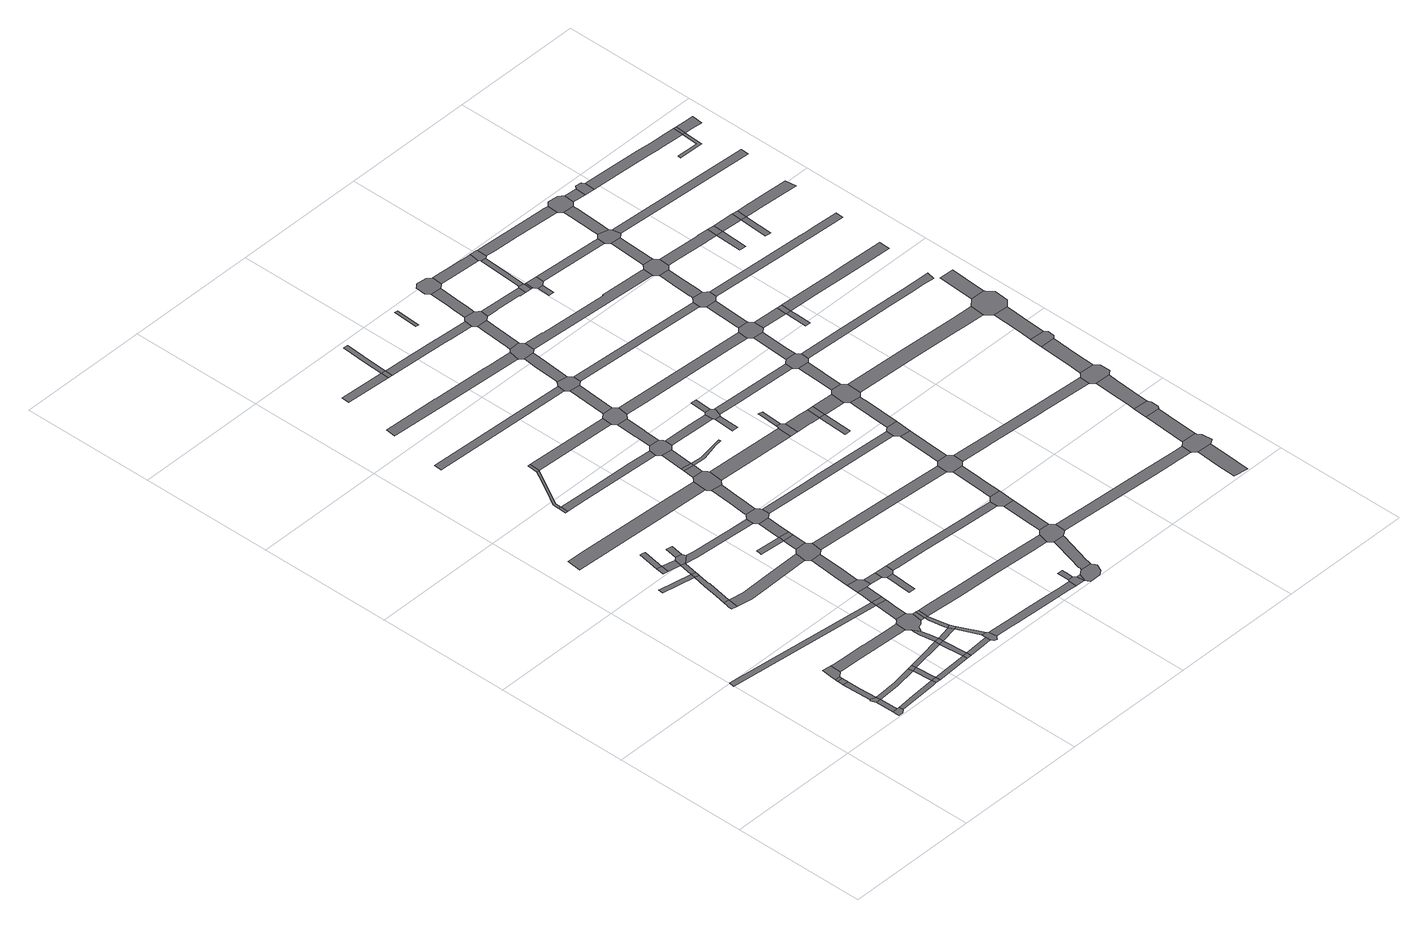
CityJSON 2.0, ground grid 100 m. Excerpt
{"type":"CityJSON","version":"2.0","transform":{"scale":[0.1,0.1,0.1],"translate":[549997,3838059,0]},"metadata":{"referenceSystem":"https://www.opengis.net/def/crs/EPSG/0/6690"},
"CityObjects":{
"road1":{"type":"Road","geometry":[{"type":"MultiSurface","lod":"1","boundaries":[[[0,1,2,3,4,5,6]]]}]},
"road2":{"type":"Road","attributes":{"RoadStructureAttribute.sectionType":"1"},"geometry":[{"type":"MultiSurface","lod":"1","boundaries":[[[7,8,2,1]]]}]},
"road3":{"type":"Road","geometry":[{"type":"MultiSurface","lod":"1","boundaries":[[[9,10,8,7,11]]]}]},
"road4":{"type":"Road","attributes":{"RoadStructureAttribute.sectionType":"1"},"geometry":[{"type":"MultiSurface","lod":"1","boundaries":[[[12,13,14,9,11]]]}]},
"road5":{"type":"Road","geometry":[{"type":"MultiSurface","lod":"1","boundaries":[[[15,14,13,16]]]}]},
"road6":{"type":"Road","attributes":{"RoadStructureAttribute.sectionType":"1"},"geometry":[{"type":"MultiSurface","lod":"1","boundaries":[[[17,18,15,16,19]]]}]},
"road7":{"type":"Road","geometry":[{"type":"MultiSurface","lod":"1","boundaries":[[[20,21,22,17,19,23,24]]]}]},
"road8":{"type":"Road","attributes":{"RoadStructureAttribute.sectionType":"1"},"geometry":[{"type":"MultiSurface","lod":"1","boundaries":[[[25,26,0,6,27,28,29]]]}]},
"road9":{"type":"Road","attributes":{"RoadStructureAttribute.sectionType":"1"},"geometry":[{"type":"MultiSurface","lod":"1","boundaries":[[[30,31,32,11,7,33,34]]]}]},
"road10":{"type":"Road","attributes":{"RoadStructureAttribute.sectionType":"1"},"geometry":[{"type":"MultiSurface","lod":"1","boundaries":[[[35,36,37,38]]]}]},
"road11":{"type":"Road","geometry":[{"type":"MultiSurface","lod":"1","boundaries":[[[39,25,29,40]]]}]},
"road12":{"type":"Road","attributes":{"RoadStructureAttribute.sectionType":"1"},"geometry":[{"type":"MultiSurface","lod":"1","boundaries":[[[41,34,25,39]]]}]},
"road13":{"type":"Road","geometry":[{"type":"MultiSurface","lod":"1","boundaries":[[[42,30,34,41]]]}]},
"road14":{"type":"Road","attributes":{"RoadStructureAttribute.sectionType":"1"},"geometry":[{"type":"MultiSurface","lod":"1","boundaries":[[[43,44,45,46,47,48,49,50,51,24,23,52,53,54,55,56]]]}]},
"road15":{"type":"Road","geometry":[{"type":"MultiSurface","lod":"1","boundaries":[[[57,58,59,60,61,62,63]]]}]},
"road16":{"type":"Road","attributes":{"RoadStructureAttribute.sectionType":"1"},"geometry":[{"type":"MultiSurface","lod":"1","boundaries":[[[64,65,66,67,68]]]}]},
"road17":{"type":"Road","attributes":{"RoadStructureAttribute.sectionType":"1"},"geometry":[{"type":"MultiSurface","lod":"1","boundaries":[[[69,39,40,70]]]}]},
"road18":{"type":"Road","attributes":{"RoadStructureAttribute.sectionType":"1"},"geometry":[{"type":"MultiSurface","lod":"1","boundaries":[[[67,71,72,57,63,73,74,75,76,77]]]}]},
"road19":{"type":"Road","attributes":{"RoadStructureAttribute.sectionType":"1"},"geometry":[{"type":"MultiSurface","lod":"1","boundaries":[[[78,79,42,41,80]]]}]},
"road20":{"type":"Road","geometry":[{"type":"MultiSurface","lod":"1","boundaries":[[[81,82,83,84,85]]]}]},
"road21":{"type":"Road","geometry":[{"type":"MultiSurface","lod":"1","boundaries":[[[68,67,77,86,87]]]}]},
"road22":{"type":"Road","geometry":[{"type":"MultiSurface","lod":"1","boundaries":[[[88,89,90,91,81,85]]]}]},
"road23":{"type":"Road","attributes":{"RoadStructureAttribute.sectionType":"1"},"geometry":[{"type":"MultiSurface","lod":"1","boundaries":[[[92,85,84,93,94]]]}]},
"road24":{"type":"Road","attributes":{"RoadStructureAttribute.sectionType":"1"},"geometry":[{"type":"MultiSurface","lod":"1","boundaries":[[[93,68,87,95]]]}]},
"road25":{"type":"Road","geometry":[{"type":"MultiSurface","lod":"1","boundaries":[[[96,69,70,97]]]}]},
"road26":{"type":"Road","attributes":{"RoadStructureAttribute.sectionType":"1"},"geometry":[{"type":"MultiSurface","lod":"1","boundaries":[[[98,80,69,96]]]}]},
"road27":{"type":"Road","geometry":[{"type":"MultiSurface","lod":"1","boundaries":[[[99,78,80,98]]]}]},
"road28":{"type":"Road","geometry":[{"type":"MultiSurface","lod":"1","boundaries":[[[100,94,93,95,101,102]]]}]},
"road29":{"type":"Road","attributes":{"RoadStructureAttribute.sectionType":"1"},"geometry":[{"type":"MultiSurface","lod":"1","boundaries":[[[103,104,105,106,78,99,107,108,109]]]}]},
"road30":{"type":"Road","geometry":[{"type":"MultiSurface","lod":"1","boundaries":[[[110,111,112,100,102]]]}]},
"road31":{"type":"Road","attributes":{"RoadStructureAttribute.sectionType":"1"},"geometry":[{"type":"MultiSurface","lod":"1","boundaries":[[[113,114,96,97,115,116]]]}]},
"road32":{"type":"Road","attributes":{"RoadStructureAttribute.sectionType":"1"},"geometry":[{"type":"MultiSurface","lod":"1","boundaries":[[[117,118,119,63,62,120,121,122,123]]]}]},
"road33":{"type":"Road","geometry":[{"type":"MultiSurface","lod":"1","boundaries":[[[124,125,126,56,55,103,109,127,128,129,130,131,132,133,134]]]}]},
"road34":{"type":"Road","attributes":{"RoadStructureAttribute.sectionType":"1"},"geometry":[{"type":"MultiSurface","lod":"1","boundaries":[[[135,99,98,136]]]}]},
"road35":{"type":"Road","geometry":[{"type":"MultiSurface","lod":"1","boundaries":[[[137,138,139,140]]]}]},
"road36":{"type":"Road","attributes":{"RoadStructureAttribute.sectionType":"1"},"geometry":[{"type":"MultiSurface","lod":"1","boundaries":[[[37,141,142,143,124,134,144,145]]]}]},
"road37":{"type":"Road","geometry":[{"type":"MultiSurface","lod":"1","boundaries":[[[146,147,135,136,148]]]}]},
"road38":{"type":"Road","attributes":{"RoadStructureAttribute.sectionType":"1"},"geometry":[{"type":"MultiSurface","lod":"1","boundaries":[[[132,131,149,150]]]}]},
"road39":{"type":"Road","attributes":{"RoadStructureAttribute.sectionType":"1"},"geometry":[{"type":"MultiSurface","lod":"1","boundaries":[[[151,152,153,154,155,135,147]]]}]},
"road40":{"type":"Road","attributes":{"RoadStructureAttribute.sectionType":"1"},"geometry":[{"type":"MultiSurface","lod":"1","boundaries":[[[148,136,156,157]]]}]},
"road41":{"type":"Road","geometry":[{"type":"MultiSurface","lod":"1","boundaries":[[[156,158,113,116,159,160,161,162,163,164,165,166,157]]]}]},
"road42":{"type":"Road","attributes":{"RoadStructureAttribute.sectionType":"1"},"geometry":[{"type":"MultiSurface","lod":"1","boundaries":[[[167,168,169,170,171,172,173,174,175]]]}]},
"road43":{"type":"Road","geometry":[{"type":"MultiSurface","lod":"1","boundaries":[[[38,37,145,176]]]}]},
"road44":{"type":"Road","geometry":[{"type":"MultiSurface","lod":"1","boundaries":[[[150,149,153,152,177]]]}]},
"road45":{"type":"Road","attributes":{"RoadStructureAttribute.sectionType":"1"},"geometry":[{"type":"MultiSurface","lod":"1","boundaries":[[[178,179,38,176,180]]]}]},
"road46":{"type":"Road","attributes":{"RoadStructureAttribute.sectionType":"1"},"geometry":[{"type":"MultiSurface","lod":"1","boundaries":[[[181,182,101,95,183,184,185,186,187]]]}]},
"road47":{"type":"Road","attributes":{"RoadStructureAttribute.sectionType":"1"},"geometry":[{"type":"MultiSurface","lod":"1","boundaries":[[[188,189,190,191,137,140,192,193,194,195,196]]]}]},
"road48":{"type":"Road","geometry":[{"type":"MultiSurface","lod":"1","boundaries":[[[197,178,180,198,199,200,201,202]]]}]},
"road49":{"type":"Road","attributes":{"RoadStructureAttribute.sectionType":"1"},"geometry":[{"type":"MultiSurface","lod":"1","boundaries":[[[203,204,205,206,207,197,202]]]}]},
"road50":{"type":"Road","attributes":{"RoadStructureAttribute.sectionType":"1"},"geometry":[{"type":"MultiSurface","lod":"1","boundaries":[[[200,199,208,209,210]]]}]},
"road51":{"type":"Road","geometry":[{"type":"MultiSurface","lod":"1","boundaries":[[[211,212,213,214,215]]]}]},
"road52":{"type":"Road","geometry":[{"type":"MultiSurface","lod":"1","boundaries":[[[216,217,218,219]]]}]},
"road53":{"type":"Road","geometry":[{"type":"MultiSurface","lod":"1","boundaries":[[[220,188,196,221,222]]]}]},
"road54":{"type":"Road","geometry":[{"type":"MultiSurface","lod":"1","boundaries":[[[223,123,122,205,204,224,225,226]]]}]},
"road55":{"type":"Road","geometry":[{"type":"MultiSurface","lod":"1","boundaries":[[[210,209,216,219,227,228]]]}]},
"road56":{"type":"Road","attributes":{"RoadStructureAttribute.sectionType":"1"},"geometry":[{"type":"MultiSurface","lod":"1","boundaries":[[[214,229,223,226,230]]]}]},
"road57":{"type":"Road","attributes":{"RoadStructureAttribute.sectionType":"1"},"geometry":[{"type":"MultiSurface","lod":"1","boundaries":[[[140,139,231,232,233,234,235,236,237,238]]]}]},
"road58":{"type":"Road","geometry":[{"type":"MultiSurface","lod":"1","boundaries":[[[215,214,230,239]]]}]},
"road59":{"type":"Road","attributes":{"RoadStructureAttribute.sectionType":"1"},"geometry":[{"type":"MultiSurface","lod":"1","boundaries":[[[240,241,242,243,164,163,244,245,246,247,248,249]]]}]},
"road60":{"type":"Road","attributes":{"RoadStructureAttribute.sectionType":"1"},"geometry":[{"type":"MultiSurface","lod":"1","boundaries":[[[250,251,215,239,252,253]]]}]},
"road61":{"type":"Road","geometry":[{"type":"MultiSurface","lod":"1","boundaries":[[[254,187,186,255,250,253,256,257,258,259,260,261]]]}]},
"road62":{"type":"Road","attributes":{"RoadStructureAttribute.sectionType":"1"},"geometry":[{"type":"MultiSurface","lod":"1","boundaries":[[[262,263,264,265,266]]]}]},
"road63":{"type":"Road","attributes":{"RoadStructureAttribute.sectionType":"1"},"geometry":[{"type":"MultiSurface","lod":"1","boundaries":[[[267,268,269,270,271,272,273]]]}]},
"road64":{"type":"Road","attributes":{"RoadStructureAttribute.sectionType":"1"},"geometry":[{"type":"MultiSurface","lod":"1","boundaries":[[[274,275,276,277,254,261,278,279,280]]]}]},
"road65":{"type":"Road","attributes":{"RoadStructureAttribute.sectionType":"1"},"geometry":[{"type":"MultiSurface","lod":"1","boundaries":[[[281,282,283,177,152,284,285,286,287,288,289,290]]]}]},
"road66":{"type":"Road","attributes":{"RoadStructureAttribute.sectionType":"1"},"geometry":[{"type":"MultiSurface","lod":"1","boundaries":[[[291,222,221,292,293,294]]]}]},
"road67":{"type":"Road","geometry":[{"type":"MultiSurface","lod":"1","boundaries":[[[295,296,297,175,174,298,299,274,280,300,301,302,303,304,305,306]]]}]},
"road68":{"type":"Road","attributes":{"RoadStructureAttribute.sectionType":"1"},"geometry":[{"type":"MultiSurface","lod":"1","boundaries":[[[307,295,306,308,309]]]}]},
"road69":{"type":"Road","geometry":[{"type":"MultiSurface","lod":"1","boundaries":[[[266,265,310,311]]]}]},
"road70":{"type":"Road","attributes":{"RoadStructureAttribute.sectionType":"1"},"geometry":[{"type":"MultiSurface","lod":"1","boundaries":[[[312,313,314,315,316,317,318,319,320,321,322,323]]]}]},
"road71":{"type":"Road","geometry":[{"type":"MultiSurface","lod":"1","boundaries":[[[324,307,309,325]]]}]},
"road72":{"type":"Road","attributes":{"RoadStructureAttribute.sectionType":"1"},"geometry":[{"type":"MultiSurface","lod":"1","boundaries":[[[326,324,325,327,328,329,330,331]]]}]},
"road73":{"type":"Road","attributes":{"RoadStructureAttribute.sectionType":"1"},"geometry":[{"type":"MultiSurface","lod":"1","boundaries":[[[332,333,266,311,334,335,336,337]]]}]},
"road74":{"type":"Road","geometry":[{"type":"MultiSurface","lod":"1","boundaries":[[[338,339,340,341,342,343,249,248,344,345]]]}]},
"road75":{"type":"Road","geometry":[{"type":"MultiSurface","lod":"1","boundaries":[[[346,347,348,349,350,341,340]]]}]},
"road76":{"type":"Road","attributes":{"RoadStructureAttribute.sectionType":"1"},"geometry":[{"type":"MultiSurface","lod":"1","boundaries":[[[351,352,228,227,353,354,355,356,357,358]]]}]},
"road77":{"type":"Road","geometry":[{"type":"MultiSurface","lod":"1","boundaries":[[[359,360,361,362,234,233,363,326,331,364,365,366,367,368,369]]]}]},
"road78":{"type":"Road","attributes":{"RoadStructureAttribute.sectionType":"1"},"geometry":[{"type":"MultiSurface","lod":"1","boundaries":[[[370,345,344,371,372]]]}]},
"road79":{"type":"Road","attributes":{"RoadStructureAttribute.sectionType":"1"},"geometry":[{"type":"MultiSurface","lod":"1","boundaries":[[[373,374,375,376,225,224,377,378,379,380,381,382]]]}]},
"road80":{"type":"Road","attributes":{"RoadStructureAttribute.sectionType":"1"},"geometry":[{"type":"MultiSurface","lod":"1","boundaries":[[[383,384,385,386,359,369,387,388,389]]]}]},
"road81":{"type":"Road","geometry":[{"type":"MultiSurface","lod":"1","boundaries":[[[390,391,372,371,392,393,394,395,396,397,398,399]]]}]},
"road82":{"type":"Road","attributes":{"RoadStructureAttribute.sectionType":"1"},"geometry":[{"type":"MultiSurface","lod":"1","boundaries":[[[400,401,402,403,404,405,325,309]]]}]},
"road83":{"type":"Road","geometry":[{"type":"MultiSurface","lod":"1","boundaries":[[[406,294,293,383,389,407,408,409]]]}]},
"road84":{"type":"Road","attributes":{"RoadStructureAttribute.sectionType":"1"},"geometry":[{"type":"MultiSurface","lod":"1","boundaries":[[[410,411,303,302,412,413,414]]]}]},
"road85":{"type":"Road","attributes":{"RoadStructureAttribute.sectionType":"1"},"geometry":[{"type":"MultiSurface","lod":"1","boundaries":[[[415,416,417,418,419,420,421,422,390,399,423,424,425,426,427]]]}]},
"road86":{"type":"Road","attributes":{"RoadStructureAttribute.sectionType":"1"},"geometry":[{"type":"MultiSurface","lod":"1","boundaries":[[[428,367,366,429,430,431,432]]]}]},
"road87":{"type":"Road","attributes":{"RoadStructureAttribute.sectionType":"1"},"geometry":[{"type":"MultiSurface","lod":"1","boundaries":[[[433,434,406,409,435,436]]]}]},
"road88":{"type":"Road","attributes":{"RoadStructureAttribute.sectionType":"1"},"geometry":[{"type":"MultiSurface","lod":"1","boundaries":[[[437,438,439,440,441,442,443,444,445,446,311,310,447,448,449,450,451]]]}]},
"road89":{"type":"Road","attributes":{"RoadStructureAttribute.sectionType":"1"},"geometry":[{"type":"MultiSurface","lod":"1","boundaries":[[[452,453,454,258,257,455,456,457,458]]]}]},
"road90":{"type":"Road","geometry":[{"type":"MultiSurface","lod":"1","boundaries":[[[459,460,273,272,433,436,461,462,463,464]]]}]},
"road91":{"type":"Road","geometry":[{"type":"MultiSurface","lod":"1","boundaries":[[[465,466,290,289,467,415,427,468,469,470,471,472]]]}]},
"road92":{"type":"Road","attributes":{"RoadStructureAttribute.sectionType":"1"},"geometry":[{"type":"MultiSurface","lod":"1","boundaries":[[[473,474,475,459,464,476,477,478]]]}]},
"road93":{"type":"Road","geometry":[{"type":"MultiSurface","lod":"1","boundaries":[[[479,480,481,482,483]]]}]},
"road94":{"type":"Road","attributes":{"RoadStructureAttribute.sectionType":"1"},"geometry":[{"type":"MultiSurface","lod":"1","boundaries":[[[484,485,465,472,486,487]]]}]},
"road95":{"type":"Road","geometry":[{"type":"MultiSurface","lod":"1","boundaries":[[[488,432,431,479,483,489,490,491]]]}]},
"road96":{"type":"Road","attributes":{"RoadStructureAttribute.sectionType":"1"},"geometry":[{"type":"MultiSurface","lod":"1","boundaries":[[[492,493,494,495,496,497]]]}]},
"road97":{"type":"Road","geometry":[{"type":"MultiSurface","lod":"1","boundaries":[[[498,499,500,323,322,473,478,501,502,503]]]}]},
"road98":{"type":"Road","geometry":[{"type":"MultiSurface","lod":"1","boundaries":[[[504,505,358,357,506,484,487,507]]]}]},
"road99":{"type":"Road","geometry":[{"type":"MultiSurface","lod":"1","boundaries":[[[508,509,510,488,491]]]}]},
"road100":{"type":"Road","geometry":[{"type":"MultiSurface","lod":"1","boundaries":[[[511,512,513,514,414,413,515,516,517,518,519,520]]]}]},
"road101":{"type":"Road","attributes":{"RoadStructureAttribute.sectionType":"1"},"geometry":[{"type":"MultiSurface","lod":"1","boundaries":[[[521,522,523,499,498,524,525,526]]]}]},
"road102":{"type":"Road","geometry":[{"type":"MultiSurface","lod":"1","boundaries":[[[527,528,529,530,511,520]]]}]},
"road103":{"type":"Road","attributes":{"RoadStructureAttribute.sectionType":"1"},"geometry":[{"type":"MultiSurface","lod":"1","boundaries":[[[531,532,504,507,533,534,535]]]}]},
"road104":{"type":"Road","attributes":{"RoadStructureAttribute.sectionType":"1"},"geometry":[{"type":"MultiSurface","lod":"1","boundaries":[[[536,517,516,537,538,539,540]]]}]},
"road105":{"type":"Road","geometry":[{"type":"MultiSurface","lod":"1","boundaries":[[[541,542,451,450,543,521,526,544,545,546,547,548]]]}]},
"road106":{"type":"Road","geometry":[{"type":"MultiSurface","lod":"1","boundaries":[[[549,382,381,550,531,535,551,552,553,554]]]}]},
"road107":{"type":"Road","attributes":{"RoadStructureAttribute.sectionType":"1"},"geometry":[{"type":"MultiSurface","lod":"1","boundaries":[[[539,555,556,557,558]]]}]},
"road108":{"type":"Road","attributes":{"RoadStructureAttribute.sectionType":"1"},"geometry":[{"type":"MultiSurface","lod":"1","boundaries":[[[559,560,561,562,541,548,563,564,565,566]]]}]},
"road109":{"type":"Road","attributes":{"RoadStructureAttribute.sectionType":"1"},"geometry":[{"type":"MultiSurface","lod":"1","boundaries":[[[408,407,567,568,569,570]]]}]},
"road110":{"type":"Road","attributes":{"RoadStructureAttribute.sectionType":"1"},"geometry":[{"type":"MultiSurface","lod":"1","boundaries":[[[571,572,549,554,573,574]]]}]},
"road111":{"type":"Road","geometry":[{"type":"MultiSurface","lod":"1","boundaries":[[[540,539,558,575]]]}]},
"road112":{"type":"Road","attributes":{"RoadStructureAttribute.sectionType":"1"},"geometry":[{"type":"MultiSurface","lod":"1","boundaries":[[[576,490,489,577,578,579,580]]]}]},
"road113":{"type":"Road","geometry":[{"type":"MultiSurface","lod":"1","boundaries":[[[581,582,583,584,585,559,566,586,587,588,589]]]}]},
"road114":{"type":"Road","geometry":[{"type":"MultiSurface","lod":"1","boundaries":[[[590,591,458,457,592,571,574,593]]]}]},
"road115":{"type":"Road","attributes":{"RoadStructureAttribute.sectionType":"1"},"geometry":[{"type":"MultiSurface","lod":"1","boundaries":[[[575,558,594,595,596]]]}]},
"road116":{"type":"Road","attributes":{"RoadStructureAttribute.sectionType":"1"},"geometry":[{"type":"MultiSurface","lod":"1","boundaries":[[[546,545,597,598,599,600,601,602]]]}]},
"road117":{"type":"Road","attributes":{"RoadStructureAttribute.sectionType":"1"},"geometry":[{"type":"MultiSurface","lod":"1","boundaries":[[[603,462,461,604,605,606]]]}]},
"road118":{"type":"Road","attributes":{"RoadStructureAttribute.sectionType":"1"},"geometry":[{"type":"MultiSurface","lod":"1","boundaries":[[[607,608,609,610,611,590,593,612,613,614]]]}]},
"road119":{"type":"Road","attributes":{"RoadStructureAttribute.sectionType":"1"},"geometry":[{"type":"MultiSurface","lod":"1","boundaries":[[[615,616,617,618,619,620,470,469,621,622,623,624,625,626,627,628]]]}]},
"road120":{"type":"Road","geometry":[{"type":"MultiSurface","lod":"1","boundaries":[[[629,630,596,595,631,607,614,632,633,634,635,636]]]}]},
"road121":{"type":"Road","attributes":{"RoadStructureAttribute.sectionType":"1"},"geometry":[{"type":"MultiSurface","lod":"1","boundaries":[[[637,638,639,640,641,588,587,642,643,644,645]]]}]},
"road122":{"type":"Road","attributes":{"RoadStructureAttribute.sectionType":"1"},"geometry":[{"type":"MultiSurface","lod":"1","boundaries":[[[646,647,648,649,650,651,503,502,652,653,654,655]]]}]},
"road123":{"type":"Road","geometry":[{"type":"MultiSurface","lod":"1","boundaries":[[[656,602,601,657,658,659]]]}]},
"road124":{"type":"Road","attributes":{"RoadStructureAttribute.sectionType":"1"},"geometry":[{"type":"MultiSurface","lod":"1","boundaries":[[[658,657,660,661]]]}]},
"road125":{"type":"Road","attributes":{"RoadStructureAttribute.sectionType":"1"},"geometry":[{"type":"MultiSurface","lod":"1","boundaries":[[[662,663,629,636,664,665]]]}]},
"road126":{"type":"Road","geometry":[{"type":"MultiSurface","lod":"1","boundaries":[[[666,667,668,669]]]}]},
"road127":{"type":"Road","geometry":[{"type":"MultiSurface","lod":"1","boundaries":[[[661,660,666,669,670,671]]]}]},
"road128":{"type":"Road","attributes":{"RoadStructureAttribute.sectionType":"1"},"geometry":[{"type":"MultiSurface","lod":"1","boundaries":[[[672,673,674,675,656,659,676,677,678]]]}]},
"road129":{"type":"Road","geometry":[{"type":"MultiSurface","lod":"1","boundaries":[[[679,680,580,579,681,662,665,682,683,684,685,686]]]}]},
"road130":{"type":"Road","geometry":[{"type":"MultiSurface","lod":"1","boundaries":[[[687,645,644,688,672,678,689,690,691,692]]]}]},
"road131":{"type":"Road","attributes":{"RoadStructureAttribute.sectionType":"1"},"geometry":[{"type":"MultiSurface","lod":"1","boundaries":[[[693,679,686,694,695]]]}]},
"road132":{"type":"Road","attributes":{"RoadStructureAttribute.sectionType":"1"},"geometry":[{"type":"MultiSurface","lod":"1","boundaries":[[[696,697,553,552,698,699,700,701,702,703,704]]]}]},
"road133":{"type":"Road","geometry":[{"type":"MultiSurface","lod":"1","boundaries":[[[705,570,569,706,693,695,707,708,709,710,711]]]}]},
"road134":{"type":"Road","attributes":{"RoadStructureAttribute.sectionType":"1"},"geometry":[{"type":"MultiSurface","lod":"1","boundaries":[[[712,713,705,711,714,715]]]}]},
"road135":{"type":"Road","attributes":{"RoadStructureAttribute.sectionType":"1"},"geometry":[{"type":"MultiSurface","lod":"1","boundaries":[[[716,671,670,717,718,719]]]}]},
"road136":{"type":"Road","geometry":[{"type":"MultiSurface","lod":"1","boundaries":[[[720,721,606,605,712,715,722,723,724,725,726]]]}]},
"road137":{"type":"Road","attributes":{"RoadStructureAttribute.sectionType":"1"},"geometry":[{"type":"MultiSurface","lod":"1","boundaries":[[[727,728,729,730,731,732]]]}]},
"road138":{"type":"Road","attributes":{"RoadStructureAttribute.sectionType":"1"},"geometry":[{"type":"MultiSurface","lod":"1","boundaries":[[[708,707,733,734]]]}]},
"road139":{"type":"Road","attributes":{"RoadStructureAttribute.sectionType":"1"},"geometry":[{"type":"MultiSurface","lod":"1","boundaries":[[[735,736,737,738,720,726,739,740,741]]]}]},
"road140":{"type":"Road","geometry":[{"type":"MultiSurface","lod":"1","boundaries":[[[742,743,628,627,744,727,732,745,746,747,748,749,750]]]}]},
"road141":{"type":"Road","attributes":{"RoadStructureAttribute.sectionType":"1"},"geometry":[{"type":"MultiSurface","lod":"1","boundaries":[[[751,752,753,692,691,754,755,756,757,758]]]}]},
"road142":{"type":"Road","geometry":[{"type":"MultiSurface","lod":"1","boundaries":[[[759,760,761,762,763,764,765]]]}]},
"road143":{"type":"Road","geometry":[{"type":"MultiSurface","lod":"1","boundaries":[[[734,733,759,765,766,767]]]}]},
"road144":{"type":"Road","attributes":{"RoadStructureAttribute.sectionType":"1"},"geometry":[{"type":"MultiSurface","lod":"1","boundaries":[[[768,769,634,633,770,771,772,773,774]]]}]},
"road145":{"type":"Road","geometry":[{"type":"MultiSurface","lod":"1","boundaries":[[[775,776,655,654,735,741,777,778,779,780]]]}]},
"road146":{"type":"Road","attributes":{"RoadStructureAttribute.sectionType":"1"},"geometry":[{"type":"MultiSurface","lod":"1","boundaries":[[[781,782,783,742,750,784,785]]]}]},
"road147":{"type":"Road","attributes":{"RoadStructureAttribute.sectionType":"1"},"geometry":[{"type":"MultiSurface","lod":"1","boundaries":[[[786,787,775,780,788,789]]]}]},
"road148":{"type":"Road","geometry":[{"type":"MultiSurface","lod":"1","boundaries":[[[790,791,792,781,785,793,794,795,796,797]]]}]},
"road149":{"type":"Road","geometry":[{"type":"MultiSurface","lod":"1","boundaries":[[[798,799,719,718,800,786,789,801,802,803,804,805]]]}]},
"road150":{"type":"Road","attributes":{"RoadStructureAttribute.sectionType":"1"},"geometry":[{"type":"MultiSurface","lod":"1","boundaries":[[[806,807,808,684,683,809,810,811,812,813,814]]]}]},
"road151":{"type":"Road","attributes":{"RoadStructureAttribute.sectionType":"1"},"geometry":[{"type":"MultiSurface","lod":"1","boundaries":[[[815,816,817,790,797,818,819,820,821]]]}]},
"road152":{"type":"Road","attributes":{"RoadStructureAttribute.sectionType":"1"},"geometry":[{"type":"MultiSurface","lod":"1","boundaries":[[[822,823,824,798,805,825,826,827]]]}]},
"road153":{"type":"Road","geometry":[{"type":"MultiSurface","lod":"1","boundaries":[[[828,829,830,704,703,831,815,821,832,833,834,835,836,837]]]}]},
"road154":{"type":"Road","attributes":{"RoadStructureAttribute.sectionType":"1"},"geometry":[{"type":"MultiSurface","lod":"1","boundaries":[[[838,839,779,778,840,841,842,843,844,845,846,847]]]}]},
"road155":{"type":"Road","geometry":[{"type":"MultiSurface","lod":"1","boundaries":[[[848,849,758,757,850,851,822,827,852,853,854,855,856]]]}]},
"road156":{"type":"Road","attributes":{"RoadStructureAttribute.sectionType":"1"},"geometry":[{"type":"MultiSurface","lod":"1","boundaries":[[[857,858,828,837,859,860]]]}]},
"road157":{"type":"Road","attributes":{"RoadStructureAttribute.sectionType":"1"},"geometry":[{"type":"MultiSurface","lod":"1","boundaries":[[[861,862,863,864,865,767,766,866,867,868,869,870]]]}]},
"road158":{"type":"Road","attributes":{"RoadStructureAttribute.sectionType":"1"},"geometry":[{"type":"MultiSurface","lod":"1","boundaries":[[[871,854,853,872,873,874]]]}]},
"road159":{"type":"Road","attributes":{"RoadStructureAttribute.sectionType":"1"},"geometry":[{"type":"MultiSurface","lod":"1","boundaries":[[[875,876,877,724,723,878,879,880,881,882,883]]]}]},
"road160":{"type":"Road","geometry":[{"type":"MultiSurface","lod":"1","boundaries":[[[884,857,860,885,886,887,888,889,890]]]}]},
"road161":{"type":"Road","geometry":[{"type":"MultiSurface","lod":"1","boundaries":[[[846,891,892,893,894]]]}]},
"road162":{"type":"Road","geometry":[{"type":"MultiSurface","lod":"1","boundaries":[[[847,846,894,895]]]}]},
"road163":{"type":"Road","geometry":[{"type":"MultiSurface","lod":"1","boundaries":[[[896,897,874,873,898,899,900]]]}]},
"road164":{"type":"Road","attributes":{"RoadStructureAttribute.sectionType":"1"},"geometry":[{"type":"MultiSurface","lod":"1","boundaries":[[[901,902,884,890,903,904,905]]]}]},
"road165":{"type":"Road","attributes":{"RoadStructureAttribute.sectionType":"1"},"geometry":[{"type":"MultiSurface","lod":"1","boundaries":[[[895,894,906,907]]]}]},
"road166":{"type":"Road","geometry":[{"type":"MultiSurface","lod":"1","boundaries":[[[908,909,910,774,773,911,912,901,905,913,914,915,916,917,918,919]]]}]},
"road167":{"type":"Road","geometry":[{"type":"MultiSurface","lod":"1","boundaries":[[[906,920,921,922,923]]]}]},
"road168":{"type":"Road","geometry":[{"type":"MultiSurface","lod":"1","boundaries":[[[907,906,923,924]]]}]},
"road169":{"type":"Road","attributes":{"RoadStructureAttribute.sectionType":"1"},"geometry":[{"type":"MultiSurface","lod":"1","boundaries":[[[925,926,908,919,927,928]]]}]},
"road170":{"type":"Road","attributes":{"RoadStructureAttribute.sectionType":"1"},"geometry":[{"type":"MultiSurface","lod":"1","boundaries":[[[929,930,803,802,931,932,933,934,935]]]}]},
"road171":{"type":"Road","attributes":{"RoadStructureAttribute.sectionType":"1"},"geometry":[{"type":"MultiSurface","lod":"1","boundaries":[[[936,937,938,939,940,899,898,941,942,943,944,945,946,947]]]}]},
"road172":{"type":"Road","attributes":{"RoadStructureAttribute.sectionType":"1"},"geometry":[{"type":"MultiSurface","lod":"1","boundaries":[[[948,949,950,924,923,951,952,953,954,955]]]}]},
"road173":{"type":"Road","geometry":[{"type":"MultiSurface","lod":"1","boundaries":[[[946,956,957,958,959,960,961,962,963]]]}]},
"road174":{"type":"Road","geometry":[{"type":"MultiSurface","lod":"1","boundaries":[[[947,946,963,964]]]}]},
"road175":{"type":"Road","attributes":{"RoadStructureAttribute.sectionType":"1"},"geometry":[{"type":"MultiSurface","lod":"1","boundaries":[[[965,964,963,966,967,968,969]]]}]}
},
"vertices":[
[548,65,0],[526,64,0],[490,63,0],[490,28,0],[490,12,0],[521,12,0],[550,32,0],
[524,201,0],[488,200,0],
[479,252,0],[472,236,0],[522,236,0],
[515,372,0],[514,467,0],[472,467,0],
[474,514,0],[514,514,0],
[476,535,0],[474,515,0],[514,535,0],
[542,650,0],[489,659,0],[480,580,0],[551,568,0],[552,648,0],
[875,89,0],[685,75,0],[671,40,0],[847,52,0],[879,54,0],
[860,274,0],[819,267,0],[705,247,0],[694,211,0],[866,239,0],
[6,1002,0],[2,962,0],[1177,836,0],[1180,876,0],
[913,92,0],[916,55,0],
[902,245,0],
[896,280,0],
[1129,620,0],[1126,620,0],[1123,620,0],[1007,626,0],[850,634,0],[835,635,0],[718,641,0],[701,641,0],[577,647,0],[565,568,0],[731,560,0],[951,550,0],[1123,541,0],[1129,621,0],
[555,1551,0],[548,1515,0],[547,1513,0],[547,1511,0],[544,1475,0],[585,1468,0],[595,1548,0],
[376,1934,0],[371,1935,0],[367,1896,0],[611,1851,0],[619,1887,0],
[1182,107,0],[1183,71,0],
[592,1746,0],[570,1630,0],[632,1739,0],[632,1742,0],[630,1743,0],[628,1743,0],[646,1845,0],
[1167,326,0],[1009,299,0],[1167,289,0],
[513,2082,0],[512,2079,0],[505,2020,0],[544,2012,0],[551,2072,0],
[650,1864,0],[653,1881,0],
[552,2075,0],[582,2241,0],[564,2245,0],[545,2249,0],
[609,2061,0],[639,1994,0],[653,2052,0],
[672,1987,0],
[1219,110,0],[1220,73,0],
[1203,295,0],
[1204,332,0],
[676,2070,0],[733,2032,0],[720,2061,0],
[1148,511,0],[1146,479,0],[1146,478,0],[1148,442,0],[1204,334,0],[1191,402,0],[1180,460,0],
[739,2156,0],[716,2160,0],[694,2165,0],
[1409,122,0],[1275,113,0],[1350,81,0],[1411,85,0],
[916,1532,0],[710,1528,0],[614,1545,0],[701,1446,0],[784,1448,0],[1198,1456,0],[1206,1537,0],
[1162,651,0],[1159,648,0],[1152,641,0],[1185,468,0],[1202,501,0],[1227,506,0],[1234,512,0],[1255,531,0],[1269,611,0],[1253,631,0],[1241,645,0],
[1320,356,0],[1337,320,0],
[532,2925,0],[529,2865,0],[548,2864,0],[551,2924,0],
[1174,797,0],[1168,729,0],[1168,723,0],[1248,722,0],[1257,825,0],
[1353,348,0],[1345,371,0],[1361,331,0],
[1291,528,0],[1294,609,0],
[1329,445,0],[1316,526,0],[1291,526,0],[1291,493,0],[1312,380,0],
[1410,156,0],[1445,152,0],
[1409,140,0],[1416,76,0],[1423,64,0],[1443,57,0],[1456,72,0],[1463,81,0],[1457,142,0],[1454,142,0],[1448,148,0],
[1025,2493,0],[715,2510,0],[348,2530,0],[195,2538,0],[180,2428,0],[504,2410,0],[924,2389,0],[1278,2371,0],[1288,2479,0],
[1261,865,0],
[1319,608,0],
[1190,1003,0],[1186,949,0],[1271,997,0],
[947,2011,0],[787,2024,0],[675,1986,0],[768,1970,0],[985,1954,0],[1243,1935,0],[1245,1989,0],
[702,3265,0],[679,3223,0],[606,3093,0],[534,2972,0],[552,2970,0],[621,3093,0],[626,3098,0],[697,3223,0],[719,3260,0],
[1197,1096,0],[1286,997,0],[1304,999,0],[1305,1058,0],[1297,1067,0],[1278,1089,0],
[1291,1249,0],[1305,1423,0],[1224,1422,0],[1207,1215,0],[1201,1143,0],
[1377,994,0],[1399,992,0],[1403,1052,0],
[1062,1739,0],[1060,1717,0],[1058,1696,0],[1248,1679,0],[1251,1722,0],
[1421,966,0],[1408,766,0],[1454,763,0],[1468,963,0],
[706,3344,0],[721,3264,0],[726,3343,0],
[1240,1568,0],[1340,1451,0],[1349,1532,0],[1321,1566,0],
[1494,986,0],[1498,1046,0],
[1246,1654,0],[1328,1673,0],
[711,2856,0],[1200,2831,0],[1317,2825,0],[1325,2884,0],[1148,2893,0],[837,2909,0],[624,2920,0],[552,2924,0],
[1331,1716,0],
[2065,108,0],[1944,114,0],[1793,123,0],[1668,129,0],[1588,74,0],[1651,71,0],[1830,61,0],[2099,47,0],[2155,43,0],[2157,103,0],
[1265,1903,0],[1252,1740,0],[1335,1765,0],[1344,1899,0],
[1275,2024,0],[1246,1930,0],[1366,1915,0],[1379,1925,0],[1383,1984,0],[1372,1997,0],[1358,2013,0],[1354,2018,0],
[746,4620,0],[408,4641,0],[406,4581,0],[745,4559,0],[748,4619,0],
[1380,3725,0],[318,3776,0],[312,3717,0],[888,3690,0],[1378,3666,0],[1392,3665,0],[1399,3724,0],
[1305,2341,0],[1289,2175,0],[1285,2126,0],[1276,2036,0],[1369,2167,0],[1371,2194,0],[1385,2331,0],
[2056,562,0],[1681,585,0],[1407,602,0],[1319,526,0],[1324,526,0],[1586,510,0],[1886,492,0],[2223,471,0],[2344,464,0],[2366,543,0],
[1319,3311,0],[1315,3232,0],[1352,3230,0],[1360,3309,0],
[1319,2508,0],[1298,2488,0],[1294,2484,0],[1284,2364,0],[1287,2361,0],[1407,2353,0],[1411,2357,0],[1415,2361,0],[1428,2471,0],[1423,2476,0],[1418,2483,0],[1400,2506,0],
[1327,2593,0],[1407,2583,0],[1407,2585,0],
[777,4557,0],[781,4617,0],
[1419,4165,0],[1252,4175,0],[1215,4179,0],[795,4204,0],[793,4205,0],[369,4230,0],[358,4152,0],[374,4151,0],[790,4125,0],[1413,4085,0],[1423,4084,0],[1439,4164,0],
[1330,2620,0],[1409,2608,0],
[1346,2794,0],[1409,2610,0],[1409,2611,0],[1409,2613,0],[1410,2617,0],[1425,2788,0],
[772,4959,0],[757,4756,0],[791,4756,0],[795,4812,0],[806,4957,0],[806,4958,0],
[2219,102,0],[2209,114,0],[2207,116,0],[2166,114,0],[2166,113,0],[2159,105,0],[2226,40,0],[2221,99,0],
[2207,158,0],[2207,206,0],[2187,207,0],[2168,207,0],[2167,158,0],
[2084,1006,0],[1706,1032,0],[1540,982,0],[1778,967,0],[2098,945,0],[2348,929,0],[2393,925,0],[2393,986,0],
[1358,2914,0],[1357,2910,0],[1338,2895,0],[1337,2894,0],[1327,2814,0],[1425,2789,0],[1446,2808,0],[1457,2818,0],[1462,2877,0],[1454,2888,0],[1438,2908,0],
[2244,98,0],[2229,39,0],[2252,97,0],
[1910,1494,0],[1842,1499,0],[1355,1531,0],[1354,1531,0],[1474,1442,0],[1475,1442,0],[1476,1442,0],[1905,1414,0],[2423,1380,0],[2427,1459,0],
[1377,3199,0],[1367,3064,0],[1366,3042,0],[1366,3040,0],[1446,3035,0],[1446,3039,0],[1455,3193,0],
[2290,121,0],[2275,111,0],[2250,5,0],[2334,7,0],[2351,17,0],[2369,28,0],[2394,84,0],[2386,96,0],[2372,118,0],[2372,119,0],
[1501,2579,0],[1643,2615,0],[1693,2618,0],[1692,2627,0],[1691,2636,0],[1493,2602,0],
[1392,3338,0],[1487,3223,0],[1500,3302,0],[1471,3333,0],
[1999,2439,0],[1735,2453,0],[1652,2348,0],[2022,2329,0],[2026,2438,0],
[2377,430,0],[2375,423,0],[2319,226,0],[2303,171,0],[2301,161,0],[2299,151,0],[2298,140,0],[2294,132,0],[2381,152,0],[2383,159,0],[2431,332,0],[2456,418,0],[2459,428,0],
[1684,2867,0],[1700,2805,0],[1710,2805,0],[1815,2800,0],[1812,2860,0],
[1417,3637,0],[1393,3347,0],[1472,3341,0],[1497,3632,0],
[1446,4575,0],[1244,4588,0],[1235,4589,0],[1231,4589,0],[1222,4590,0],[1218,4590,0],[1212,4590,0],[999,4604,0],[865,4611,0],[784,4617,0],[1238,4528,0],[1283,4525,0],[1442,4515,0],[1463,4513,0],[1470,4574,0],
[1877,1955,0],[1766,1961,0],[1764,1961,0],[1777,1900,0],[2235,1873,0],[2457,1860,0],[2460,1919,0],
[1426,3754,0],[1408,3733,0],[1529,3655,0],[1533,3715,0],[1522,3726,0],[1505,3743,0],
[2400,572,0],[2388,562,0],[2365,443,0],[2473,436,0],[2502,454,0],[2507,534,0],[2490,555,0],[2478,568,0],
[1452,4055,0],[1442,3943,0],[1428,3766,0],[1507,3760,0],[1522,3936,0],[1533,4055,0],
[1823,2784,0],[1817,2632,0],[1840,2631,0],[1862,2630,0],[1868,2782,0],
[2421,892,0],[2408,699,0],[2499,868,0],[2500,887,0],
[1832,2878,0],[1879,2797,0],[1894,2856,0],[1876,2875,0],
[1238,4954,0],[1228,4773,0],[1228,4767,0],[1251,4766,0],[1254,4813,0],[1263,4952,0],
[1542,4187,0],[1463,4185,0],[1453,4176,0],[1550,4069,0],[1559,4076,0],[1569,4155,0],
[2429,1016,0],[2404,995,0],[2401,915,0],[2509,1012,0],
[1885,3001,0],[1862,3002,0],[1840,3004,0],
[2033,2461,0],[2032,2450,0],[2032,2445,0],[2032,2442,0],[2064,2327,0],[2082,2326,0],[2085,2434,0],[2079,2444,0],[2072,2453,0],[2069,2457,0],
[1488,4483,0],[1483,4419,0],[1465,4212,0],[1544,4206,0],[1563,4418,0],[1568,4479,0],
[2075,2615,0],[2060,2620,0],[2045,2624,0],[2045,2621,0],
[2449,1350,0],[2433,1077,0],[2512,1072,0],[2520,1181,0],[2531,1348,0],
[2221,2427,0],[2202,2319,0],[2203,2319,0],[2275,2315,0],[2281,2424,0],
[1498,4604,0],[1479,4583,0],[1471,4503,0],[1591,4496,0],[1602,4505,0],[1609,4565,0],[1598,4575,0],[1577,4596,0],
[2461,1491,0],[2432,1370,0],[2551,1365,0],[2564,1375,0],[2570,1455,0],[2541,1486,0],
[2263,2091,0],[2286,2090,0],[2309,2089,0],[2320,2313,0],
[1523,4906,0],[1511,4763,0],[1505,4689,0],[1500,4623,0],[1579,4618,0],[1585,4682,0],[1592,4764,0],[1604,4901,0],
[1655,3214,0],[2387,3175,0],[2538,3167,0],[2544,3245,0],
[2484,1824,0],[2465,1549,0],[2544,1537,0],[2563,1816,0],
[2326,2421,0],
[2156,2842,0],[2060,2787,0],[2369,2772,0],[2511,2764,0],[2516,2824,0],
[1535,5043,0],[1506,5016,0],[1503,5016,0],[1496,4937,0],[1505,4926,0],[1625,4918,0],[1636,4927,0],[1644,5007,0],[1615,5034,0],
[2492,1943,0],[2472,1929,0],[2465,1849,0],[2571,1938,0],
[2338,2312,0],[2483,2304,0],[2492,2412,0],
[1686,4500,0],[1686,4503,0],[1885,4490,0],[1885,4488,0],[1931,4485,0],[1934,4545,0],
[2550,3650,0],[2546,3592,0],[2561,3590,0],[2566,3650,0],
[2513,2273,0],[2512,2262,0],[2512,2253,0],[2511,2247,0],[2492,1944,0],[2589,2204,0],[2592,2257,0],[2593,2267,0],
[3593,464,0],[3592,464,0],[3561,465,0],[3448,473,0],[3237,487,0],[2796,516,0],[2845,431,0],[3279,403,0],[3443,393,0],[3447,393,0],[3562,386,0],[3588,384,0],[3591,384,0],[3596,463,0],
[2523,2441,0],[2497,2416,0],[2496,2291,0],[2616,2287,0],[2626,2297,0],[2630,2405,0],[2626,2410,0],[2602,2437,0],
[1945,4987,0],[1875,4992,0],[1804,4997,0],[1720,5002,0],[1663,5006,0],[1658,4926,0],[1715,4922,0],[1958,4908,0],[1968,4986,0],
[2575,4093,0],[2355,4106,0],[2238,4113,0],[2237,4106,0],[1717,4139,0],[1712,4145,0],[2572,4013,0],[2578,4012,0],[2586,4011,0],[2593,4092,0],
[1946,4555,0],[1982,4482,0],[1984,4542,0],[1985,4548,0],
[1993,4481,0],[1996,4542,0],
[2540,2734,0],[2531,2583,0],[2612,2591,0],[2620,2729,0],
[2013,4454,0],[2008,4357,0],[2048,4355,0],[2053,4452,0],
[2083,4475,0],[2086,4536,0],
[1970,4895,0],[1961,4768,0],[1949,4573,0],[1947,4556,0],[1986,4571,0],[1998,4768,0],[2005,4889,0],
[2548,2850,0],[2528,2834,0],[2521,2754,0],[2640,2748,0],[2650,2757,0],[2651,2818,0],[2643,2828,0],[2628,2847,0],
[2025,4982,0],[1970,4897,0],[2007,4891,0],[2020,4899,0],[2024,4902,0],[2029,4982,0],
[2565,3138,0],[2631,2912,0],[2645,3135,0],
[3552,1388,0],[2976,1427,0],[2756,1362,0],[2829,1357,0],[3249,1329,0],[3289,1326,0],[3553,1308,0],[3654,1303,0],[3660,1382,0],
[2574,3274,0],[2539,3166,0],[2676,3160,0],[2681,3239,0],[2677,3243,0],[2653,3268,0],[2654,3270,0],
[2590,3560,0],[2575,3285,0],[2654,3281,0],[2670,3556,0],
[2588,4504,0],[2585,4443,0],[2613,4441,0],[2618,4502,0],
[2597,3681,0],[2576,3660,0],[2691,3573,0],[2702,3582,0],[2708,3642,0],[2697,3652,0],[2676,3673,0],
[3622,354,0],[3611,176,0],[3602,32,0],[3711,17,0],[3722,199,0],[3732,348,0],
[2874,3149,0],[2878,3228,0],
[2615,3978,0],[2608,3860,0],[2599,3708,0],[2598,3696,0],[2678,3703,0],[2686,3827,0],[2695,3975,0],
[3629,488,0],[3624,484,0],[3617,358,0],[3737,351,0],[3763,368,0],[3769,371,0],[3762,450,0],[3744,480,0],[3740,487,0],
[2607,4944,0],[2441,4955,0],[2111,4976,0],[2106,4897,0],[2296,4884,0],[2436,4875,0],[2635,4862,0],[2639,4942,0],
[2876,3145,0],[2874,3098,0],[2870,2980,0],[2891,2979,0],[2911,2978,0],[2914,3096,0],[2916,3146,0],
[2916,3147,0],[2920,3226,0],
[3542,2354,0],[3083,2380,0],[3110,2270,0],[3458,2249,0],[3543,2243,0],[3697,2235,0],[3706,2345,0],
[2623,4123,0],[2602,4101,0],[2706,3984,0],[2727,4003,0],[2732,4083,0],[2703,4117,0],
[3652,821,0],[3640,662,0],[3630,505,0],[3749,629,0],[3763,817,0],
[2641,4409,0],[2625,4144,0],[2705,4139,0],[2720,4405,0],
[3660,927,0],[3658,897,0],[3654,844,0],[3779,836,0],[3780,837,0],[3782,895,0],[3780,898,0],[3770,919,0],
[2647,4530,0],[2626,4510,0],[2622,4431,0],[2741,4423,0],[2752,4432,0],[2741,4494,0],[2736,4499,0],[2726,4510,0],
[3626,2768,0],[3538,2772,0],[3005,2800,0],[2978,2741,0],[3366,2721,0],[3539,2712,0],[3667,2705,0],[3746,2701,0],[3760,2762,0],
[3684,1270,0],[3675,1137,0],[3665,985,0],[3771,923,0],[3779,1050,0],[3789,1192,0],[3795,1264,0],
[2662,4832,0],[2659,4775,0],[2649,4557,0],[2729,4554,0],[2742,4775,0],[2744,4826,0],
[3691,1411,0],[3679,1398,0],[3663,1382,0],[3675,1280,0],[3799,1267,0],[3829,1291,0],[3832,1370,0],[3829,1370,0],[3804,1398,0],[3800,1402,0],
[3061,4063,0],[3058,4063,0],[2779,4000,0],[2834,3996,0],[2910,3992,0],[2911,3992,0],[3053,3983,0],[3063,3983,0],[3143,3978,0],[3148,4058,0],
[2672,4969,0],[2650,4951,0],[2636,4862,0],[2645,4852,0],[2764,4843,0],[2776,4853,0],[2782,4933,0],[2770,4946,0],[2752,4964,0],
[3714,1759,0],[3699,1535,0],[3811,1566,0],[3824,1758,0],
[3535,3194,0],[3534,3194,0],[3414,3200,0],[3409,3200,0],[3320,3205,0],[3140,3135,0],[3405,3120,0],[3535,3113,0],[3774,3100,0],[3776,3181,0],
[2805,4931,0],[2827,4850,0],[2876,4846,0],[2881,4926,0],
[3631,3584,0],[3530,3590,0],[3491,3592,0],[3261,3548,0],[3262,3548,0],[3489,3534,0],[3531,3531,0],[3799,3516,0],[3801,3574,0],
[3722,1858,0],[3832,1765,0],[3834,1767,0],[3844,1776,0],[3852,1829,0],[3834,1847,0],[3831,1850,0],
[3134,3776,0],[3159,3775,0],[3184,3774,0],[3193,3975,0],
[3198,4054,0],
[2903,4949,0],[2883,4929,0],[2953,4841,0],[2958,4921,0],[2945,4941,0],
[3743,2184,0],[3730,1967,0],[3839,1979,0],[3851,2154,0],[3852,2175,0],
[3354,3965,0],[3359,4044,0],
[3759,2390,0],[3753,2385,0],[3711,2349,0],[3702,2229,0],[3738,2189,0],[3858,2181,0],[3898,2218,0],[3904,2223,0],[3912,2333,0],[3909,2337,0],[3873,2384,0],[3869,2389,0],
[3342,3750,0],[3365,3749,0],[3387,3747,0],[3399,3963,0],
[3404,4042,0],
[3777,2673,0],[3766,2491,0],[3879,2553,0],[3887,2667,0],
[3522,4445,0],[3488,4447,0],[2753,4433,0],[3485,4387,0],[3522,4385,0],[3853,4364,0],[3856,4425,0],
[3619,4878,0],[3615,4878,0],[3517,4884,0],[3408,4892,0],[3145,4908,0],[3187,4826,0],[3405,4812,0],[3518,4804,0],[3537,4803,0],[3614,4798,0],[3717,4791,0],[3722,4871,0],
[3621,4029,0],[3526,4034,0],[3505,4035,0],[3501,3957,0],[3526,3955,0],[3616,3949,0],[3827,3935,0],[3816,4017,0],
[3716,4785,0],[3708,4664,0],[3544,4671,0],[3543,4661,0],[3542,4650,0],[3729,4642,0],[3738,4785,0],[3739,4790,0],
[3743,4870,0],
[3811,4866,0],[3748,4789,0],[3798,4786,0],[3879,4781,0],[3886,4862,0]
]}
